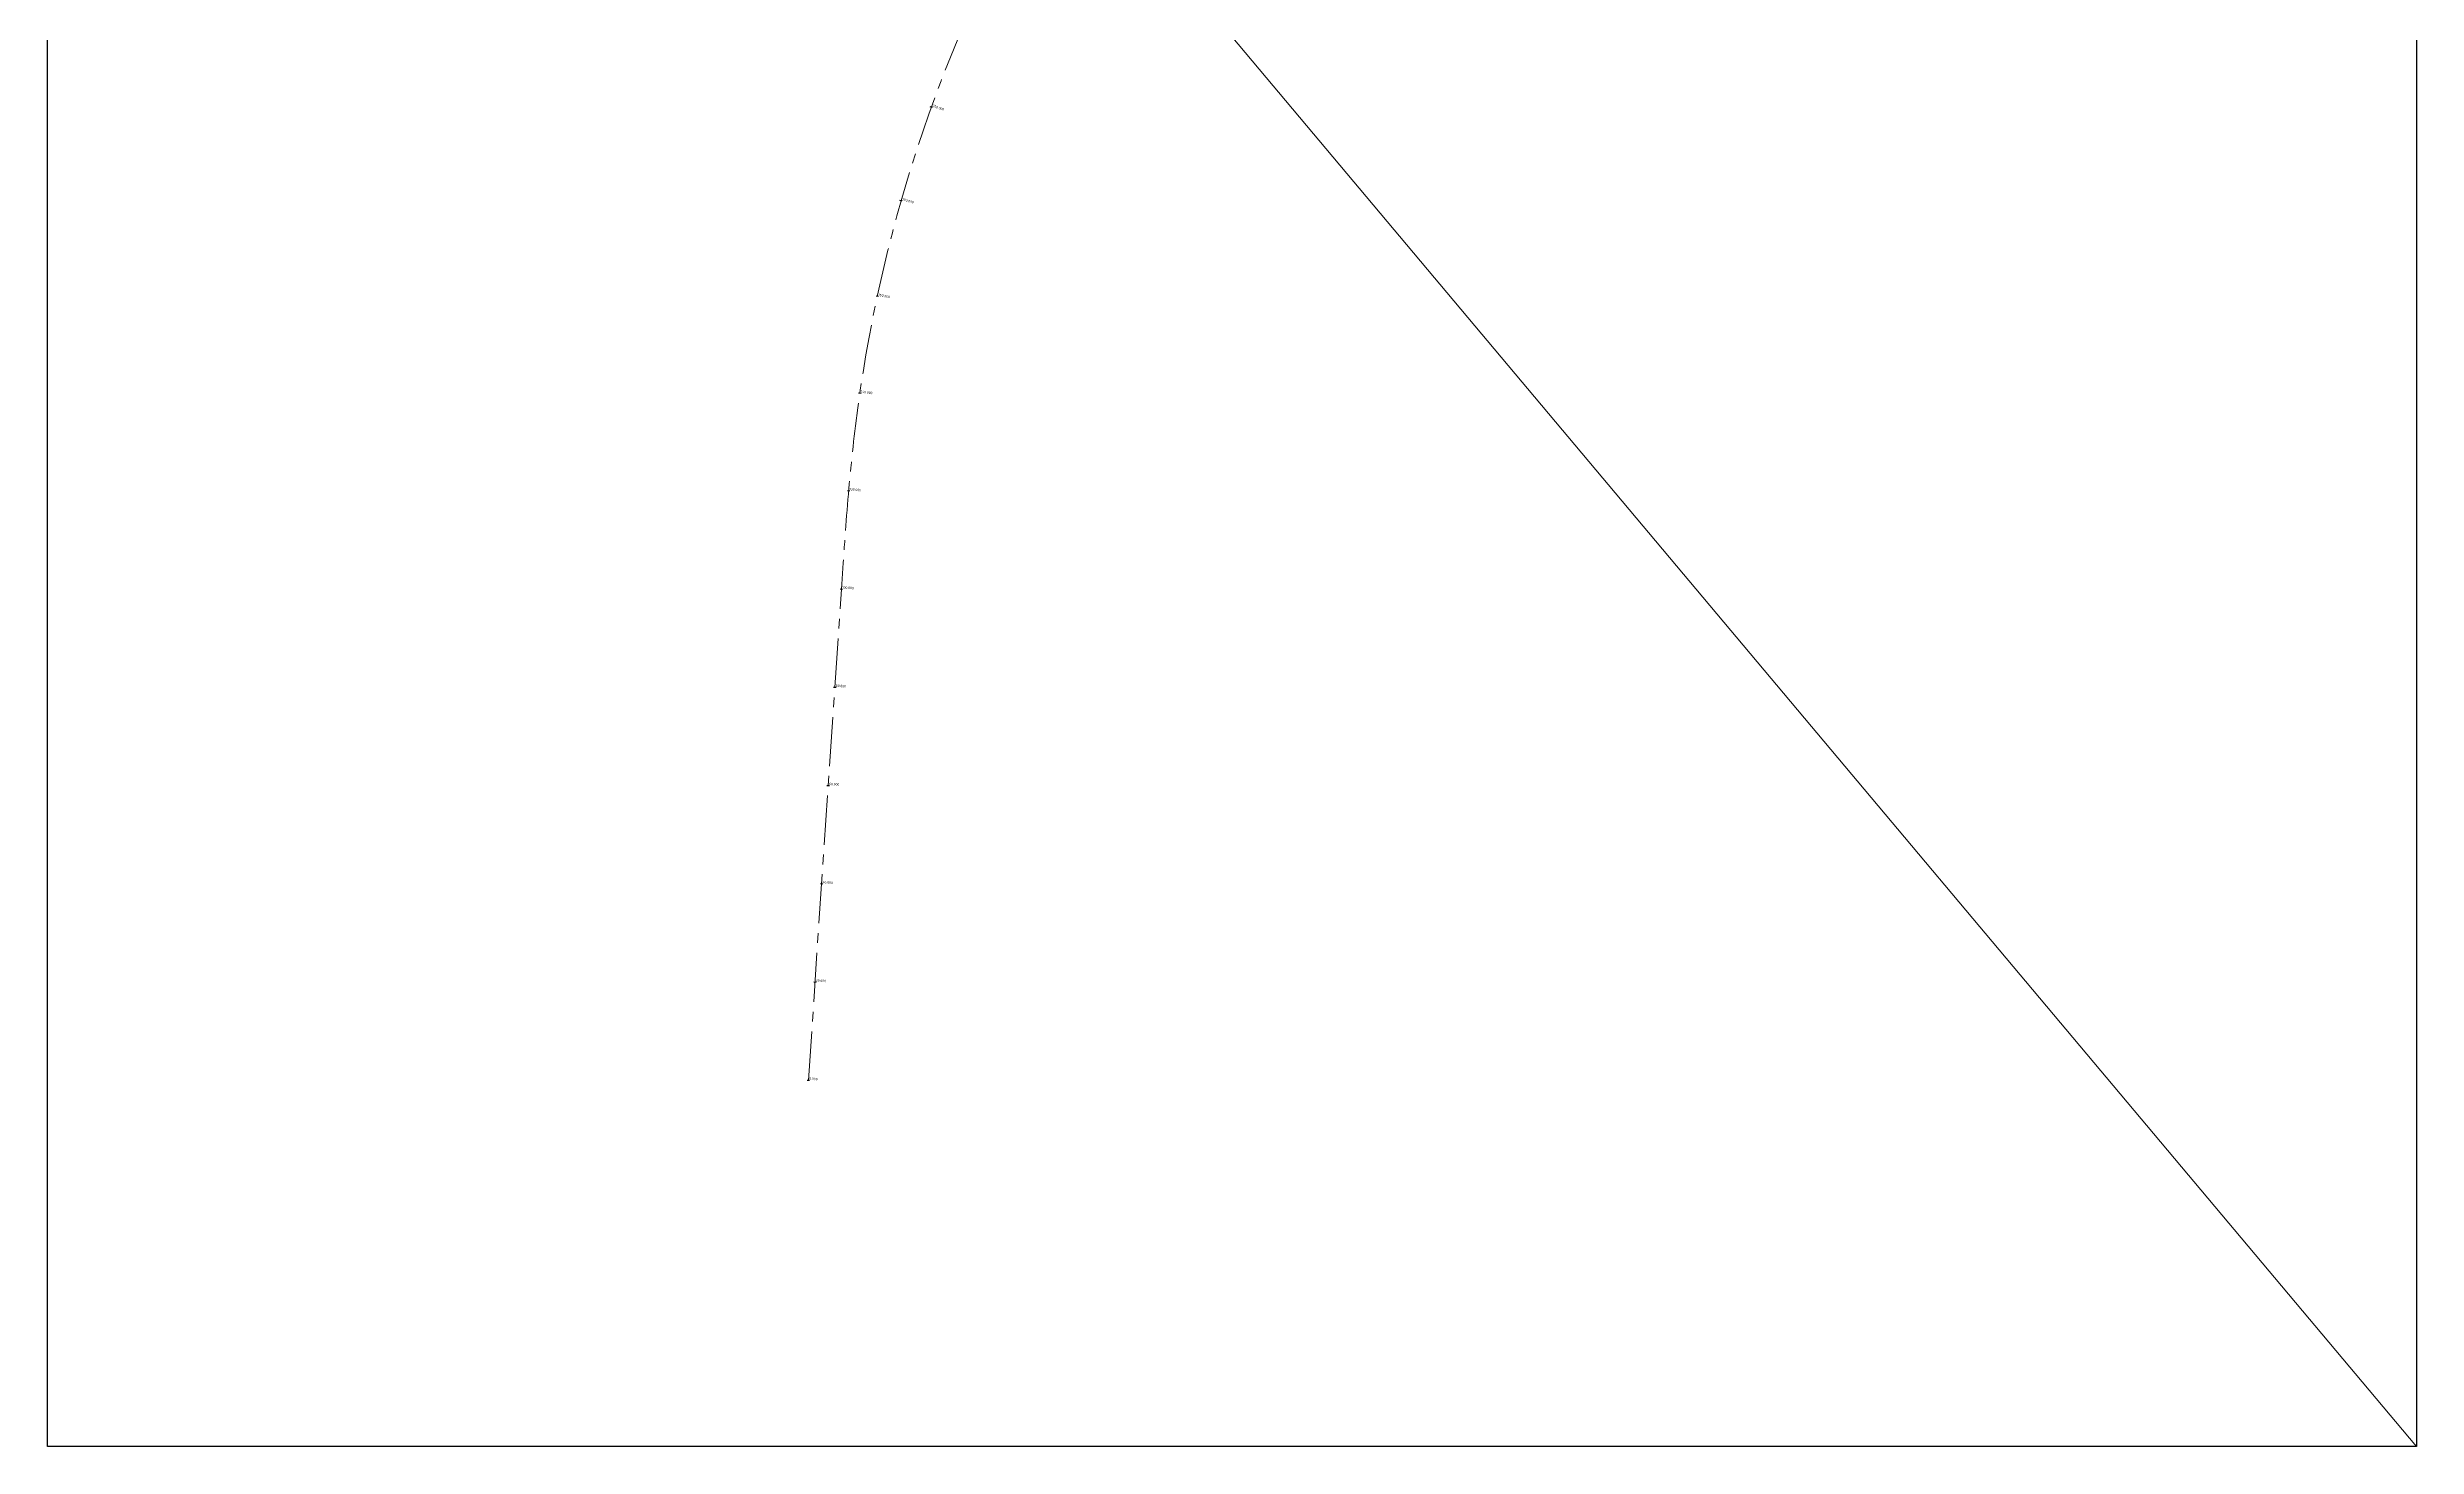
# Model space of a CAD drawing. Extents: x 85476 to 87050, y 436805 to 437377.
# Drawn here: x 85476.3 to 85957.4, y 436804.5 to 437088.7 of the extents above; entities that cross this region are included whole.
import ezdxf

# ---------------------------------------------------------------- set-up
doc = ezdxf.new("R2010")
doc.units = 0
doc.linetypes.add('AM-AS', pattern=[16, 10, -2, 2, -2])
for name, color, linetype, lineweight in [('B-WE-OG-TRIANGULATIE-G', 253, 'Continuous', 18), ('N-WE-AM-AS_WEG-G', 10, 'AM-AS', 18), ('N-WE-AM-KILOMETRERING-T25', 7, 'Continuous', 25)]:
    doc.layers.add(name, color=color, linetype=linetype, lineweight=lineweight)
doc.styles.add('NLCS-ISO', font='NLCS-ISO.ttf')

msp = doc.modelspace()

# ---------------------------------------------------------------- linework, layer by layer
at = {"layer": 'B-WE-OG-TRIANGULATIE-G', "color": 253, "linetype": 'Continuous', "lineweight": 18}
for points in [[(85957.444, 436804.507), (85957.444, 437377.248), (85476.289, 437377.248)], [(85476.289, 436804.507), (85957.444, 436804.507), (85476.289, 437377.248)]]:
    msp.add_3dface(points, dxfattribs=at)
at = {"layer": 'Defpoints'}
msp.add_lwpolyline([(85476.289, 437377.248), (85957.444, 437377.248), (85957.444, 436804.507), (85476.289, 436804.507)], close=True, dxfattribs=at)
at = {"layer": 'N-WE-AM-AS_WEG-G', "color": 10, "linetype": 'AM-AS', "lineweight": 18, "flags": 128}
msp.add_lwpolyline([(85630.842, 436878.864), (85637.545, 436978.639), (85637.617, 436979.712), (85637.689, 436980.785), (85637.762, 436981.858), (85637.835, 436982.93), (85637.908, 436984.003), (85637.982, 436985.076), (85638.057, 436986.149), (85638.132, 436987.221), (85638.209, 436988.294), (85638.287, 436989.366), (85638.366, 436990.439), (85638.446, 436991.511), (85638.528, 436992.583), (85638.611, 436993.655), (85638.696, 436994.727), (85638.783, 436995.799), (85638.872, 436996.87), (85638.963, 436997.942), (85639.056, 436999.013), (85639.152, 437000.084), (85639.25, 437001.155), (85639.351, 437002.225), (85639.454, 437003.295), (85639.561, 437004.365), (85639.67, 437005.435), (85639.782, 437006.505), (85639.898, 437007.574), (85640.017, 437008.642), (85640.139, 437009.711), (85640.265, 437010.778), (85640.395, 437011.846, -0.194741), (85749.779, 437208.64), (85750.617, 437209.314), (85751.457, 437209.984), (85752.3, 437210.652), (85753.145, 437211.317), (85753.992, 437211.98), (85754.841, 437212.64), (85755.691, 437213.297), (85756.544, 437213.953), (85757.398, 437214.606), (85758.254, 437215.256), (85759.112, 437215.905), (85759.971, 437216.552), (85760.832, 437217.196), (85761.693, 437217.839), (85762.556, 437218.481), (85763.421, 437219.12), (85764.286, 437219.758), (85765.153, 437220.395), (85766.02, 437221.031), (85766.888, 437221.665), (85767.757, 437222.298), (85768.627, 437222.93), (85769.498, 437223.562), (85770.369, 437224.192), (85771.24, 437224.822), (85772.112, 437225.451), (85772.985, 437226.08), (85773.857, 437226.708), (85774.73, 437227.336), (85775.603, 437227.964), (85776.476, 437228.591), (85857.674, 437286.96)], format="xyb", dxfattribs=at)
at = {"layer": 'N-WE-AM-KILOMETRERING-T25', "color": 7, "linetype": 'Continuous', "lineweight": 25}
for p, q in [((85656.04, 437076.482), (85655.57, 437076.651)), ((85649.916, 437057.464), (85649.435, 437057.601)), ((85645.073, 437038.08), (85644.584, 437038.185)), ((85641.531, 437018.417), (85641.036, 437018.489)), ((85639.268, 436998.563), (85638.77, 436998.606)), ((85637.795, 436978.622), (85637.296, 436978.656)), ((85636.454, 436958.667), (85635.955, 436958.701)), ((85635.113, 436938.712), (85634.614, 436938.746)), ((85633.772, 436918.757), (85633.274, 436918.791)), ((85632.432, 436898.802), (85631.933, 436898.836)), ((85631.091, 436878.847), (85630.592, 436878.881))]:
    msp.add_line(p, q, dxfattribs=at)

# ---------------------------------------------------------------- texts
at = {"layer": 'N-WE-AM-KILOMETRERING-T25', "color": 7, "linetype": 'Continuous', "lineweight": 25, "char_height": 0.5, "attachment_point": 7, "style": 'NLCS-ISO'}
for s, insert, rotation in [('200.000', (85655.997, 437076.657), 340.24079), ('180.000', (85649.861, 437057.635), 344.06051), ('160.000', (85645.006, 437038.248), 347.88023), ('140.000', (85641.454, 437018.58), 351.69995), ('120.000', (85639.181, 436998.721), 355.01037), ('100.000', (85637.705, 436978.779), 356.15629), ('80.000', (85636.364, 436958.824), 356.15629), ('60.000', (85635.023, 436938.869), 356.15629), ('40.000', (85633.683, 436918.914), 356.15629), ('20.000', (85632.342, 436898.959), 356.15629), ('0.000', (85631.001, 436879.004), 356.15629)]:
    msp.add_mtext(s, dxfattribs=dict(at, insert=insert, rotation=rotation))

doc.saveas('drawing.dxf')
